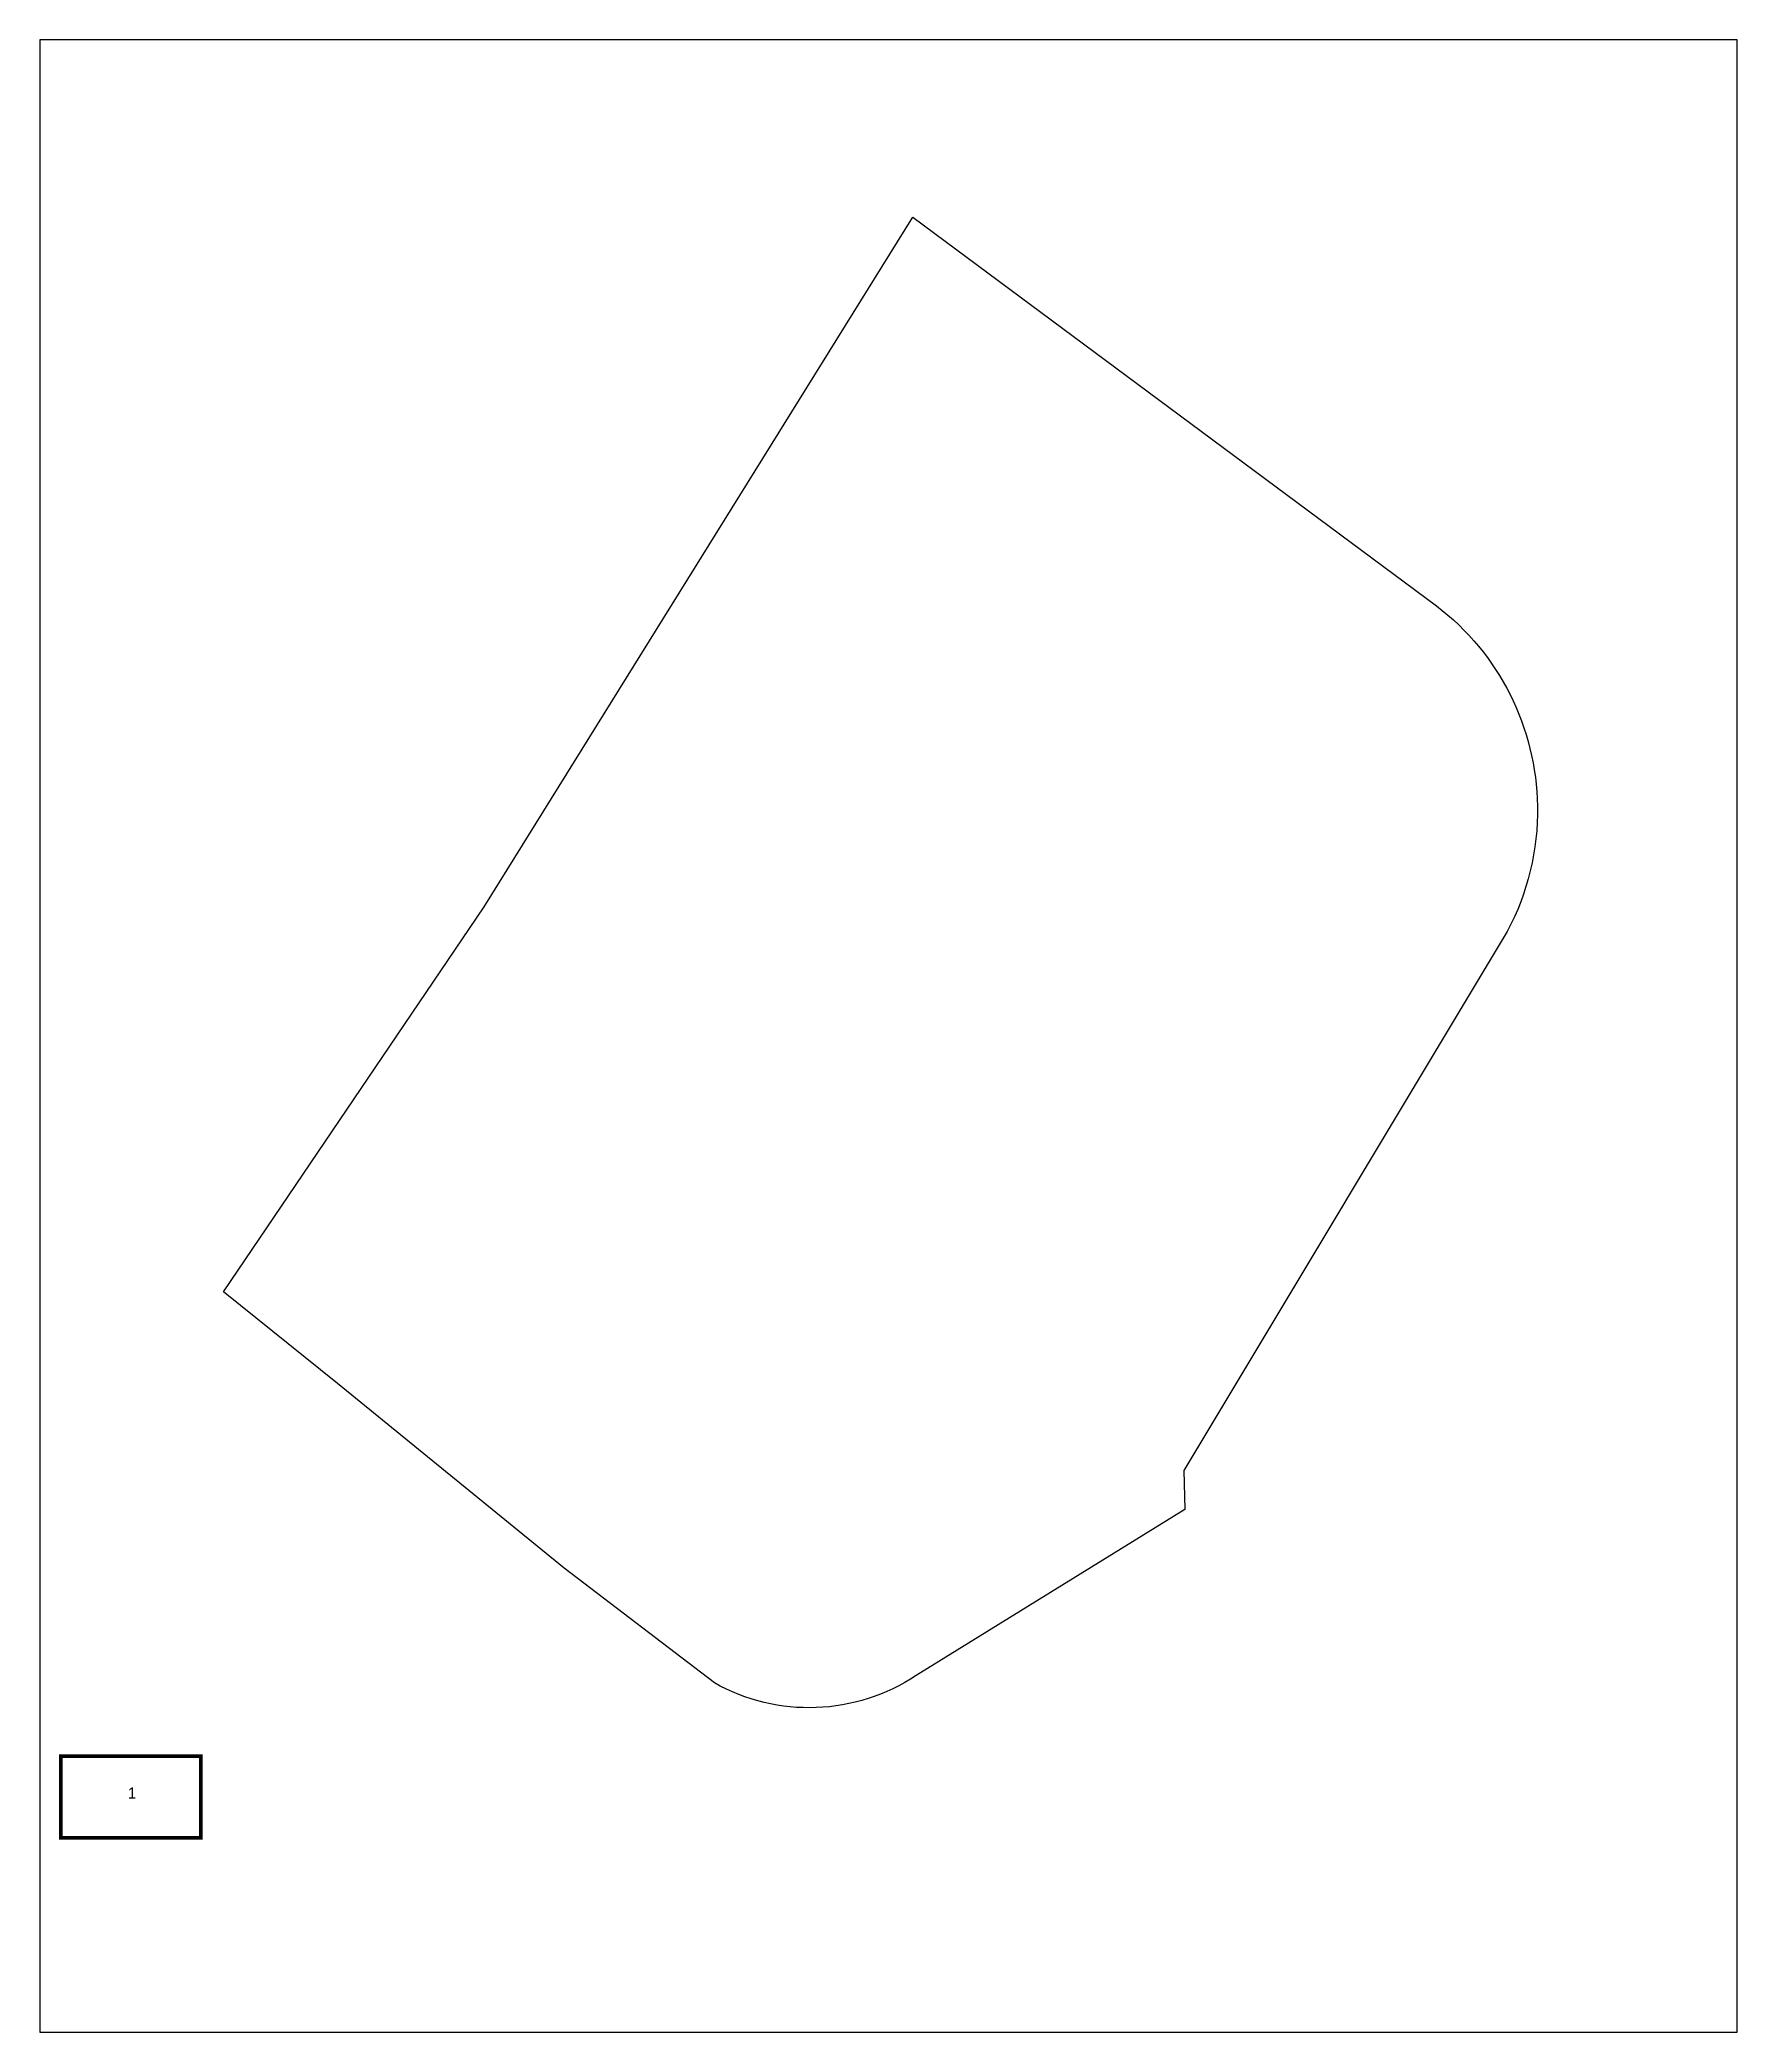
# Model space of a CAD drawing. Extents: x 186191 to 186306, y 655328 to 655463.
import ezdxf

# ---------------------------------------------------------------- set-up
doc = ezdxf.new("R2010")
doc.units = 0
doc.layers.add('hadpasa', color=255, linetype='Continuous')
doc.layers.add('Pgvul1', color=253, linetype='Continuous')
doc.styles.add('style1', font='hebtxt.shx')

# ---------------------------------------------------------------- blocks, each defined once
blk = doc.blocks.new('hadpasa')
at = {"layer": 'hadpasa', "const_width": 0.25}
blk.add_lwpolyline([(-4.82, -2.88), (-4.82, 2.64), (4.65, 2.64), (4.65, -2.88)], close=True, dxfattribs=at)
at = {"style": 'style1', "flags": 1}
for tag, p in [('SIZE', (-0.39, 1.6)), ('SCALE', (-0.35, 0.67)), ('PAGES', (-0.32, -1.12))]:
    blk.add_attdef(tag, p, '', height=0.75, dxfattribs=at)
at = {"style": 'style1'}
blk.add_attdef('PAGE', (-0.28, -0.22), '', height=0.75, dxfattribs=at)

msp = doc.modelspace()

# ---------------------------------------------------------------- linework, layer by layer
at = {"layer": 'hadpasa'}
msp.add_lwpolyline([(186306.48, 655463.24), (186191.48, 655463.24), (186191.48, 655328.24), (186306.48, 655328.24)], close=True, dxfattribs=at)
at = {"layer": 'Pgvul1'}
msp.add_lwpolyline([(186221.59, 655404.5), (186250.63, 655451.23), (186286.11, 655424.89, -0.229701), (186292.95, 655411.3, -0.127133), (186290.9, 655402.82), (186268.98, 655366.29), (186269.06, 655363.65), (186250.86, 655352.4, -0.281026), (186237.18, 655351.9), (186227, 655359.67), (186211.64, 655372.2), (186203.93, 655378.4)], format="xyb", close=True, dxfattribs=at)

# ---------------------------------------------------------------- block references
at = {"layer": 'hadpasa'}
msp.add_blockref('hadpasa', (186197.73, 655344.29), dxfattribs=at).add_auto_attribs({'PAGE': '1'})

doc.saveas('drawing.dxf')
